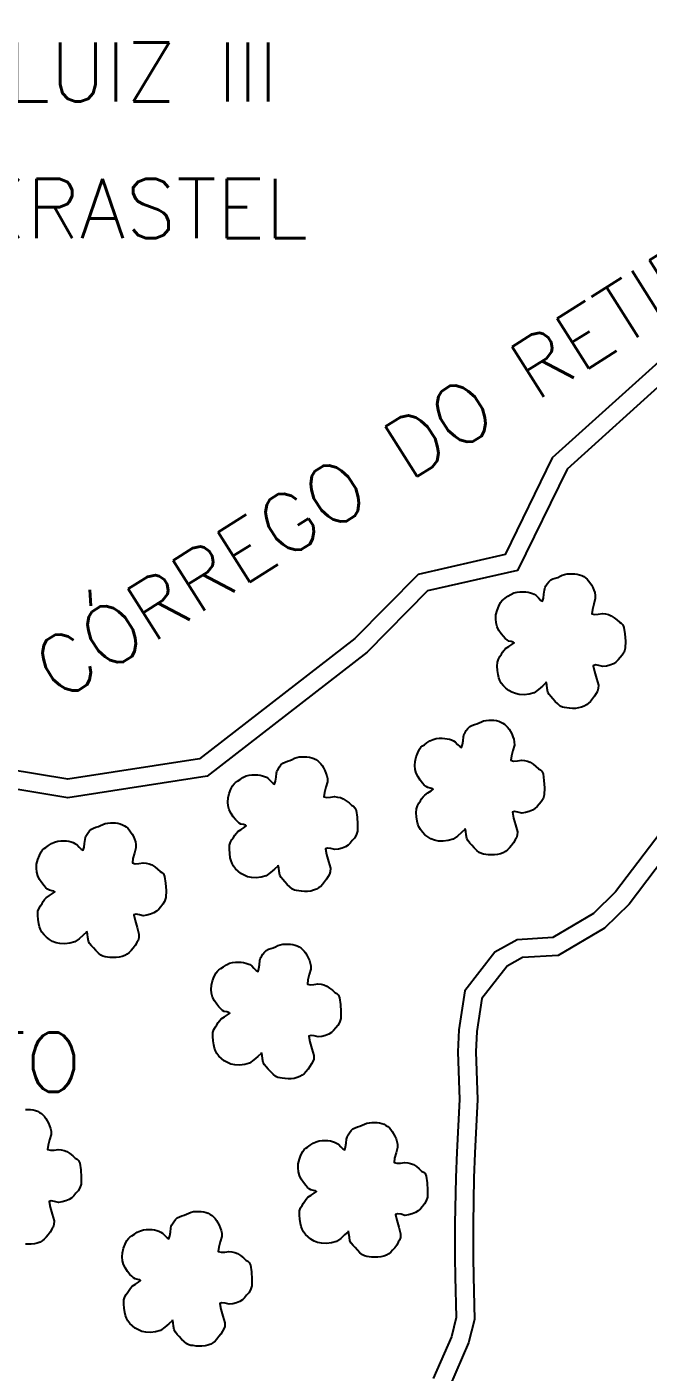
# Model space of a CAD drawing. Header units: millimetres. Extents: x 735053 to 737153, y 7806847 to 7809817.
# Drawn here: x 735541.6 to 735678, y 7808577.2 to 7808872.7 of the extents above; entities that cross this region are included whole.
import ezdxf

# ---------------------------------------------------------------- set-up
doc = ezdxf.new("R2010")
doc.units = ezdxf.units.MM
doc.linetypes.add('CONTINUO', pattern=[0])
doc.linetypes.add('LIN0', pattern=[0])
for name, color, linetype in [('0114000524', 1, 'Continuous'), ('0114000524005', 5, 'Continuous'), ('CURSOS_D_AGUA', 5, 'Continuous'), ('MATO', 3, 'LIN0'), ('TEXTO', 7, 'Continuous')]:
    doc.layers.add(name, color=color, linetype=linetype)
doc.styles.add('SIMPLEX', font='simplex', dxfattribs={"height": 0.2})

msp = doc.modelspace()

# ---------------------------------------------------------------- linework, layer by layer
at = {"layer": '0114000524', "color": 1, "elevation": 521.97}
msp.add_lwpolyline([(735682.09, 7808697.44), (735670.84, 7808682.66), (735665.99, 7808677.94), (735657.07, 7808672.66), (735649.22, 7808672.16), (735644.38, 7808669.42), (735637.73, 7808660.91), (735636.4, 7808652.38), (735636.19, 7808647.56), (735636.56, 7808637.08), (735635.96, 7808625.46), (735635.76, 7808619.93), (735635.56, 7808609.78), (735635.59, 7808602.33), (735635.66, 7808598.08), (735635.86, 7808589.15), (735634.79, 7808584.89), (735630.82, 7808575.8)], dxfattribs=at)
at = {"layer": '0114000524005'}
msp.add_lwpolyline([(735685.31, 7808695.06), (735673.85, 7808680), (735668.44, 7808674.74), (735658.28, 7808668.73), (735650.39, 7808668.23), (735647.04, 7808666.33), (735641.52, 7808659.26), (735640.39, 7808651.99), (735640.2, 7808647.55), (735640.56, 7808637.05), (735639.96, 7808625.28), (735639.76, 7808619.82), (735639.56, 7808609.75), (735639.59, 7808602.37), (735639.65, 7808598.16), (735639.87, 7808588.71), (735638.59, 7808583.6), (735634.37, 7808573.94)], dxfattribs=at)
at = {"layer": 'CURSOS_D_AGUA'}
for points in [[(735680.38, 7808799.16), (735656.95, 7808778.03), (735646.6, 7808756.78), (735627.53, 7808752.45), (735613.62, 7808738.34), (735579.5, 7808711.93), (735550.53, 7808707.43), (735537.19, 7808709.64), (735516.2, 7808709.39), (735496.94, 7808719.46), (735475.3, 7808738.58), (735440.54, 7808743.22), (735426.11, 7808750.95), (735390.14, 7808738.48), (735368.96, 7808724.98)], [(735682.41, 7808795.6), (735660.21, 7808775.58), (735649.35, 7808753.31), (735629.55, 7808748.81), (735616.28, 7808735.34), (735581.13, 7808708.14), (735550.51, 7808703.38), (735536.89, 7808705.63), (735515.24, 7808705.38), (735494.66, 7808716.14), (735473.56, 7808734.77), (735439.29, 7808739.35), (735425.77, 7808746.6), (735391.89, 7808734.85), (735370.25, 7808721.06)]]:
    msp.add_lwpolyline(points, dxfattribs=at)
at = {"layer": 'MATO', "linetype": 'CONTINUO'}
for points in [[(735655.53, 7808728.58), (735654.79, 7808727.91), (735653.93, 7808727.14), (735652.97, 7808726.43), (735651.89, 7808726.13), (735650.78, 7808726.01), (735649.72, 7808726.06), (735648.86, 7808726.24), (735648.09, 7808726.55), (735647.41, 7808726.96), (735646.77, 7808727.44), (735646.22, 7808727.98), (735645.76, 7808728.57), (735645.45, 7808729.13), (735645.23, 7808729.74), (735645.08, 7808730.42), (735644.94, 7808731.33), (735644.87, 7808732.26), (735644.9, 7808733.15), (735645.13, 7808733.81), (735645.44, 7808734.38), (735645.79, 7808734.88), (735646.05, 7808735.33), (735646.35, 7808735.75), (735646.72, 7808736.15), (735647.44, 7808736.62), (735648.11, 7808737.05), (735648.59, 7808737.42), (735648.38, 7808737.57), (735647.95, 7808737.68), (735647.4, 7808737.8), (735647.02, 7808738.03), (735646.63, 7808738.34), (735646.23, 7808738.77), (735645.72, 7808739.4), (735645.25, 7808740.14), (735644.85, 7808740.95), (735644.63, 7808741.78), (735644.55, 7808742.65), (735644.6, 7808743.54), (735644.85, 7808744.52), (735645.2, 7808745.44), (735645.59, 7808746.24), (735645.9, 7808746.66), (735646.24, 7808746.96), (735646.64, 7808747.21), (735647.22, 7808747.63), (735647.87, 7808748.03), (735648.55, 7808748.37), (735649.23, 7808748.54), (735649.91, 7808748.63), (735650.55, 7808748.64), (735651.13, 7808748.61), (735651.66, 7808748.53), (735652.16, 7808748.41), (735652.59, 7808748.27), (735653.01, 7808748.08), (735653.42, 7808747.83), (735653.93, 7808747.27), (735654.4, 7808746.81), (735654.81, 7808746.59), (735655.02, 7808747.22), (735655.14, 7808748.07), (735655.23, 7808748.95), (735655.32, 7808749.34), (735655.43, 7808749.63), (735655.58, 7808749.9), (735655.86, 7808750.35), (735656.21, 7808750.8), (735656.62, 7808751.21), (735657.11, 7808751.44), (735657.63, 7808751.62), (735658.17, 7808751.78), (735658.66, 7808752.02), (735659.16, 7808752.25), (735659.67, 7808752.45), (735660.23, 7808752.55), (735660.8, 7808752.6), (735661.37, 7808752.6), (735661.92, 7808752.57), (735662.46, 7808752.5), (735662.97, 7808752.38), (735663.44, 7808752.19), (735663.88, 7808751.96), (735664.27, 7808751.69), (735664.62, 7808751.39), (735664.94, 7808751.05), (735665.24, 7808750.64), (735665.56, 7808750.13), (735665.84, 7808749.57), (735666.09, 7808748.97), (735666.29, 7808748.43), (735666.4, 7808747.83), (735666.42, 7808747.11), (735666.08, 7808745.93), (735665.77, 7808744.76), (735665.65, 7808743.79), (735666.25, 7808743.62), (735667.07, 7808743.68), (735667.97, 7808743.83), (735668.65, 7808743.75), (735669.28, 7808743.61), (735669.9, 7808743.37), (735670.55, 7808742.93), (735671.16, 7808742.44), (735671.71, 7808741.93), (735672.13, 7808741.7), (735672.46, 7808741.36), (735672.71, 7808740.78), (735672.92, 7808739.35), (735673.02, 7808737.75), (735672.98, 7808736.22), (735672.72, 7808735.35), (735672.33, 7808734.69), (735671.86, 7808734.17), (735671.43, 7808733.64), (735670.94, 7808733.19), (735670.38, 7808732.81), (735669.64, 7808732.52), (735668.84, 7808732.31), (735668.04, 7808732.19), (735667.18, 7808732.42), (735666.46, 7808732.54), (735665.98, 7808732.37), (735666.23, 7808731.1), (735666.66, 7808729.59), (735667.08, 7808728.1), (735667.05, 7808727.34), (735666.87, 7808726.77), (735666.58, 7808726.29), (735666.22, 7808725.67), (735665.8, 7808725.09), (735665.35, 7808724.55), (735664.93, 7808724.12), (735664.48, 7808723.76), (735663.99, 7808723.47), (735663.38, 7808723.25), (735662.73, 7808723.09), (735662.06, 7808723), (735661.4, 7808722.98), (735660.76, 7808723.03), (735660.15, 7808723.11), (735659.65, 7808723.17), (735659.18, 7808723.29), (735658.71, 7808723.52), (735658.15, 7808723.99), (735657.6, 7808724.55), (735657.07, 7808725.13), (735656.63, 7808725.59), (735656.25, 7808726.07), (735655.95, 7808726.59), (735655.83, 7808727.39), (735655.74, 7808728.16), (735655.61, 7808728.8)], [(735637.75, 7808696.39), (735637.01, 7808695.72), (735636.15, 7808694.95), (735635.19, 7808694.24), (735634.1, 7808693.94), (735633, 7808693.82), (735631.94, 7808693.86), (735631.08, 7808694.05), (735630.31, 7808694.36), (735629.62, 7808694.77), (735628.99, 7808695.25), (735628.44, 7808695.79), (735627.98, 7808696.38), (735627.67, 7808696.94), (735627.45, 7808697.55), (735627.3, 7808698.23), (735627.16, 7808699.14), (735627.09, 7808700.07), (735627.12, 7808700.96), (735627.35, 7808701.62), (735627.65, 7808702.19), (735628.01, 7808702.69), (735628.27, 7808703.14), (735628.57, 7808703.56), (735628.94, 7808703.96), (735629.66, 7808704.43), (735630.33, 7808704.86), (735630.81, 7808705.23), (735630.6, 7808705.38), (735630.17, 7808705.49), (735629.62, 7808705.61), (735629.24, 7808705.84), (735628.85, 7808706.15), (735628.45, 7808706.58), (735627.94, 7808707.21), (735627.47, 7808707.95), (735627.06, 7808708.76), (735626.85, 7808709.59), (735626.77, 7808710.46), (735626.82, 7808711.35), (735627.07, 7808712.33), (735627.42, 7808713.25), (735627.81, 7808714.05), (735628.12, 7808714.47), (735628.45, 7808714.77), (735628.86, 7808715.01), (735629.44, 7808715.44), (735630.08, 7808715.84), (735630.77, 7808716.18), (735631.45, 7808716.35), (735632.12, 7808716.43), (735632.77, 7808716.45), (735633.35, 7808716.42), (735633.88, 7808716.34), (735634.38, 7808716.22), (735634.81, 7808716.08), (735635.23, 7808715.89), (735635.64, 7808715.63), (735636.15, 7808715.08), (735636.62, 7808714.62), (735637.03, 7808714.39), (735637.23, 7808715.03), (735637.36, 7808715.88), (735637.45, 7808716.76), (735637.54, 7808717.15), (735637.64, 7808717.44), (735637.8, 7808717.71), (735638.08, 7808718.16), (735638.43, 7808718.61), (735638.84, 7808719.02), (735639.32, 7808719.25), (735639.85, 7808719.43), (735640.38, 7808719.59), (735640.88, 7808719.83), (735641.38, 7808720.06), (735641.89, 7808720.26), (735642.45, 7808720.36), (735643.02, 7808720.41), (735643.59, 7808720.41), (735644.14, 7808720.38), (735644.68, 7808720.31), (735645.19, 7808720.19), (735645.66, 7808720), (735646.09, 7808719.77), (735646.49, 7808719.5), (735646.84, 7808719.2), (735647.16, 7808718.86), (735647.46, 7808718.45), (735647.78, 7808717.94), (735648.06, 7808717.38), (735648.31, 7808716.78), (735648.5, 7808716.24), (735648.62, 7808715.64), (735648.64, 7808714.92), (735648.3, 7808713.74), (735647.99, 7808712.57), (735647.87, 7808711.6), (735648.47, 7808711.43), (735649.29, 7808711.49), (735650.19, 7808711.64), (735650.86, 7808711.56), (735651.5, 7808711.41), (735652.11, 7808711.18), (735652.76, 7808710.74), (735653.38, 7808710.25), (735653.93, 7808709.74), (735654.35, 7808709.51), (735654.68, 7808709.17), (735654.93, 7808708.59), (735655.14, 7808707.16), (735655.23, 7808705.56), (735655.2, 7808704.03), (735654.93, 7808703.16), (735654.55, 7808702.5), (735654.08, 7808701.98), (735653.65, 7808701.45), (735653.16, 7808701), (735652.6, 7808700.62), (735651.85, 7808700.33), (735651.06, 7808700.12), (735650.25, 7808700), (735649.4, 7808700.23), (735648.68, 7808700.35), (735648.2, 7808700.18), (735648.45, 7808698.91), (735648.88, 7808697.4), (735649.3, 7808695.91), (735649.27, 7808695.15), (735649.09, 7808694.58), (735648.8, 7808694.1), (735648.44, 7808693.48), (735648.02, 7808692.89), (735647.56, 7808692.36), (735647.15, 7808691.93), (735646.7, 7808691.57), (735646.21, 7808691.28), (735645.6, 7808691.06), (735644.95, 7808690.9), (735644.28, 7808690.81), (735643.62, 7808690.79), (735642.97, 7808690.84), (735642.37, 7808690.92), (735641.87, 7808690.98), (735641.4, 7808691.1), (735640.93, 7808691.33), (735640.37, 7808691.8), (735639.81, 7808692.35), (735639.29, 7808692.94), (735638.85, 7808693.4), (735638.47, 7808693.87), (735638.17, 7808694.4), (735638.05, 7808695.2), (735637.96, 7808695.97), (735637.83, 7808696.61)], [(735596.69, 7808688.36), (735595.95, 7808687.69), (735595.09, 7808686.92), (735594.13, 7808686.21), (735593.04, 7808685.91), (735591.94, 7808685.79), (735590.88, 7808685.84), (735590.02, 7808686.02), (735589.25, 7808686.33), (735588.56, 7808686.74), (735587.93, 7808687.22), (735587.37, 7808687.76), (735586.92, 7808688.35), (735586.61, 7808688.91), (735586.39, 7808689.52), (735586.24, 7808690.2), (735586.1, 7808691.11), (735586.03, 7808692.04), (735586.06, 7808692.93), (735586.28, 7808693.59), (735586.59, 7808694.16), (735586.94, 7808694.66), (735587.21, 7808695.11), (735587.51, 7808695.53), (735587.88, 7808695.93), (735588.59, 7808696.4), (735589.27, 7808696.84), (735589.75, 7808697.2), (735589.54, 7808697.36), (735589.1, 7808697.46), (735588.56, 7808697.58), (735588.18, 7808697.81), (735587.79, 7808698.13), (735587.38, 7808698.55), (735586.88, 7808699.18), (735586.4, 7808699.92), (735586, 7808700.73), (735585.79, 7808701.56), (735585.7, 7808702.43), (735585.75, 7808703.32), (735586.01, 7808704.3), (735586.35, 7808705.22), (735586.75, 7808706.02), (735587.05, 7808706.44), (735587.39, 7808706.74), (735587.8, 7808706.99), (735588.38, 7808707.41), (735589.02, 7808707.81), (735589.71, 7808708.15), (735590.39, 7808708.32), (735591.06, 7808708.41), (735591.71, 7808708.42), (735592.29, 7808708.39), (735592.82, 7808708.31), (735593.31, 7808708.19), (735593.75, 7808708.05), (735594.17, 7808707.86), (735594.58, 7808707.61), (735595.08, 7808707.06), (735595.56, 7808706.59), (735595.97, 7808706.37), (735596.17, 7808707), (735596.3, 7808707.86), (735596.39, 7808708.74), (735596.47, 7808709.12), (735596.58, 7808709.41), (735596.74, 7808709.68), (735597.02, 7808710.13), (735597.37, 7808710.59), (735597.78, 7808711), (735598.26, 7808711.22), (735598.78, 7808711.4), (735599.32, 7808711.56), (735599.82, 7808711.8), (735600.32, 7808712.03), (735600.83, 7808712.23), (735601.39, 7808712.33), (735601.96, 7808712.38), (735602.52, 7808712.39), (735603.08, 7808712.36), (735603.62, 7808712.28), (735604.13, 7808712.16), (735604.6, 7808711.97), (735605.03, 7808711.74), (735605.43, 7808711.47), (735605.78, 7808711.17), (735606.1, 7808710.83), (735606.4, 7808710.42), (735606.71, 7808709.91), (735607, 7808709.35), (735607.25, 7808708.75), (735607.44, 7808708.21), (735607.56, 7808707.61), (735607.58, 7808706.89), (735607.24, 7808705.71), (735606.93, 7808704.54), (735606.81, 7808703.57), (735607.41, 7808703.4), (735608.23, 7808703.46), (735609.13, 7808703.61), (735609.8, 7808703.53), (735610.44, 7808703.39), (735611.05, 7808703.15), (735611.7, 7808702.72), (735612.31, 7808702.22), (735612.86, 7808701.71), (735613.28, 7808701.48), (735613.62, 7808701.14), (735613.87, 7808700.56), (735614.07, 7808699.13), (735614.17, 7808697.53), (735614.14, 7808696), (735613.87, 7808695.13), (735613.49, 7808694.47), (735613.02, 7808693.95), (735612.59, 7808693.42), (735612.1, 7808692.97), (735611.53, 7808692.59), (735610.79, 7808692.3), (735610, 7808692.09), (735609.19, 7808691.97), (735608.34, 7808692.2), (735607.62, 7808692.32), (735607.14, 7808692.15), (735607.39, 7808690.88), (735607.81, 7808689.37), (735608.24, 7808687.88), (735608.2, 7808687.12), (735608.03, 7808686.55), (735607.73, 7808686.07), (735607.37, 7808685.45), (735606.96, 7808684.87), (735606.5, 7808684.33), (735606.09, 7808683.9), (735605.64, 7808683.54), (735605.15, 7808683.25), (735604.54, 7808683.03), (735603.89, 7808682.87), (735603.22, 7808682.78), (735602.55, 7808682.77), (735601.91, 7808682.81), (735601.3, 7808682.89), (735600.81, 7808682.95), (735600.34, 7808683.08), (735599.87, 7808683.3), (735599.31, 7808683.77), (735598.75, 7808684.33), (735598.23, 7808684.91), (735597.78, 7808685.37), (735597.41, 7808685.85), (735597.11, 7808686.37), (735596.99, 7808687.17), (735596.9, 7808687.94), (735596.77, 7808688.58)], [(735554.62, 7808673.84), (735553.89, 7808673.16), (735553.03, 7808672.4), (735552.07, 7808671.69), (735550.98, 7808671.39), (735549.88, 7808671.27), (735548.82, 7808671.31), (735547.95, 7808671.5), (735547.18, 7808671.81), (735546.5, 7808672.21), (735545.86, 7808672.7), (735545.31, 7808673.24), (735544.86, 7808673.83), (735544.55, 7808674.39), (735544.33, 7808674.99), (735544.18, 7808675.68), (735544.03, 7808676.58), (735543.96, 7808677.52), (735543.99, 7808678.41), (735544.22, 7808679.07), (735544.53, 7808679.64), (735544.88, 7808680.13), (735545.14, 7808680.59), (735545.44, 7808681.01), (735545.81, 7808681.41), (735546.53, 7808681.88), (735547.2, 7808682.31), (735547.69, 7808682.68), (735547.48, 7808682.83), (735547.04, 7808682.94), (735546.49, 7808683.06), (735546.11, 7808683.29), (735545.72, 7808683.6), (735545.32, 7808684.03), (735544.82, 7808684.66), (735544.34, 7808685.39), (735543.94, 7808686.21), (735543.72, 7808687.04), (735543.64, 7808687.91), (735543.69, 7808688.8), (735543.94, 7808689.78), (735544.29, 7808690.7), (735544.69, 7808691.5), (735544.99, 7808691.91), (735545.33, 7808692.21), (735545.73, 7808692.46), (735546.31, 7808692.88), (735546.96, 7808693.29), (735547.64, 7808693.63), (735548.33, 7808693.8), (735549, 7808693.88), (735549.65, 7808693.9), (735550.22, 7808693.87), (735550.76, 7808693.79), (735551.25, 7808693.67), (735551.69, 7808693.53), (735552.1, 7808693.34), (735552.52, 7808693.08), (735553.02, 7808692.53), (735553.5, 7808692.07), (735553.91, 7808691.84), (735554.11, 7808692.48), (735554.24, 7808693.33), (735554.32, 7808694.21), (735554.41, 7808694.6), (735554.52, 7808694.89), (735554.68, 7808695.16), (735554.96, 7808695.61), (735555.3, 7808696.06), (735555.71, 7808696.47), (735556.2, 7808696.7), (735556.72, 7808696.88), (735557.26, 7808697.04), (735557.75, 7808697.28), (735558.25, 7808697.51), (735558.77, 7808697.71), (735559.32, 7808697.81), (735559.89, 7808697.86), (735560.46, 7808697.86), (735561.02, 7808697.83), (735561.55, 7808697.76), (735562.06, 7808697.63), (735562.53, 7808697.45), (735562.97, 7808697.22), (735563.37, 7808696.95), (735563.72, 7808696.65), (735564.04, 7808696.31), (735564.34, 7808695.9), (735564.65, 7808695.39), (735564.94, 7808694.83), (735565.18, 7808694.23), (735565.38, 7808693.69), (735565.5, 7808693.09), (735565.51, 7808692.37), (735565.17, 7808691.19), (735564.86, 7808690.02), (735564.74, 7808689.05), (735565.35, 7808688.88), (735566.16, 7808688.94), (735567.07, 7808689.09), (735567.74, 7808689.01), (735568.38, 7808688.86), (735568.99, 7808688.62), (735569.64, 7808688.19), (735570.25, 7808687.7), (735570.8, 7808687.19), (735571.22, 7808686.96), (735571.56, 7808686.62), (735571.81, 7808686.04), (735572.01, 7808684.61), (735572.11, 7808683.01), (735572.08, 7808681.48), (735571.81, 7808680.6), (735571.42, 7808679.95), (735570.96, 7808679.43), (735570.53, 7808678.9), (735570.04, 7808678.44), (735569.47, 7808678.07), (735568.73, 7808677.78), (735567.93, 7808677.57), (735567.13, 7808677.44), (735566.27, 7808677.67), (735565.55, 7808677.8), (735565.08, 7808677.63), (735565.33, 7808676.36), (735565.75, 7808674.85), (735566.17, 7808673.36), (735566.14, 7808672.6), (735565.96, 7808672.02), (735565.67, 7808671.54), (735565.31, 7808670.93), (735564.89, 7808670.34), (735564.44, 7808669.81), (735564.02, 7808669.38), (735563.58, 7808669.02), (735563.08, 7808668.73), (735562.47, 7808668.5), (735561.82, 7808668.35), (735561.15, 7808668.25), (735560.49, 7808668.24), (735559.85, 7808668.28), (735559.24, 7808668.37), (735558.74, 7808668.43), (735558.27, 7808668.55), (735557.81, 7808668.78), (735557.25, 7808669.25), (735556.69, 7808669.8), (735556.16, 7808670.39), (735555.72, 7808670.85), (735555.34, 7808671.32), (735555.05, 7808671.85), (735554.93, 7808672.65), (735554.83, 7808673.42), (735554.7, 7808674.05)], [(735593.04, 7808647.2), (735592.31, 7808646.53), (735591.44, 7808645.76), (735590.48, 7808645.05), (735589.4, 7808644.75), (735588.29, 7808644.63), (735587.23, 7808644.68), (735586.37, 7808644.86), (735585.6, 7808645.17), (735584.92, 7808645.58), (735584.28, 7808646.06), (735583.73, 7808646.6), (735583.27, 7808647.19), (735582.96, 7808647.75), (735582.74, 7808648.36), (735582.6, 7808649.04), (735582.45, 7808649.95), (735582.38, 7808650.88), (735582.41, 7808651.77), (735582.64, 7808652.43), (735582.95, 7808653), (735583.3, 7808653.5), (735583.56, 7808653.95), (735583.86, 7808654.37), (735584.23, 7808654.77), (735584.95, 7808655.24), (735585.62, 7808655.67), (735586.1, 7808656.04), (735585.89, 7808656.19), (735585.46, 7808656.3), (735584.91, 7808656.42), (735584.53, 7808656.65), (735584.14, 7808656.97), (735583.74, 7808657.39), (735583.24, 7808658.02), (735582.76, 7808658.76), (735582.36, 7808659.57), (735582.14, 7808660.4), (735582.06, 7808661.27), (735582.11, 7808662.16), (735582.36, 7808663.14), (735582.71, 7808664.06), (735583.1, 7808664.86), (735583.41, 7808665.28), (735583.75, 7808665.58), (735584.15, 7808665.83), (735584.73, 7808666.25), (735585.38, 7808666.65), (735586.06, 7808666.99), (735586.74, 7808667.16), (735587.42, 7808667.25), (735588.07, 7808667.26), (735588.64, 7808667.23), (735589.17, 7808667.15), (735589.67, 7808667.03), (735590.1, 7808666.89), (735590.52, 7808666.7), (735590.93, 7808666.45), (735591.44, 7808665.89), (735591.91, 7808665.43), (735592.32, 7808665.21), (735592.53, 7808665.84), (735592.65, 7808666.69), (735592.74, 7808667.57), (735592.83, 7808667.96), (735592.94, 7808668.25), (735593.09, 7808668.52), (735593.37, 7808668.97), (735593.72, 7808669.42), (735594.13, 7808669.83), (735594.62, 7808670.06), (735595.14, 7808670.24), (735595.68, 7808670.4), (735596.17, 7808670.64), (735596.67, 7808670.87), (735597.18, 7808671.07), (735597.74, 7808671.17), (735598.31, 7808671.22), (735598.88, 7808671.23), (735599.43, 7808671.2), (735599.97, 7808671.12), (735600.48, 7808671), (735600.95, 7808670.81), (735601.39, 7808670.58), (735601.79, 7808670.31), (735602.13, 7808670.01), (735602.45, 7808669.67), (735602.75, 7808669.26), (735603.07, 7808668.75), (735603.35, 7808668.19), (735603.6, 7808667.59), (735603.8, 7808667.05), (735603.91, 7808666.45), (735603.93, 7808665.73), (735603.59, 7808664.55), (735603.28, 7808663.38), (735603.16, 7808662.41), (735603.76, 7808662.24), (735604.58, 7808662.3), (735605.48, 7808662.45), (735606.16, 7808662.37), (735606.79, 7808662.23), (735607.41, 7808661.99), (735608.06, 7808661.55), (735608.67, 7808661.06), (735609.22, 7808660.55), (735609.64, 7808660.32), (735609.97, 7808659.98), (735610.22, 7808659.4), (735610.43, 7808657.97), (735610.53, 7808656.37), (735610.5, 7808654.84), (735610.23, 7808653.97), (735609.84, 7808653.31), (735609.38, 7808652.79), (735608.94, 7808652.26), (735608.45, 7808651.81), (735607.89, 7808651.43), (735607.15, 7808651.14), (735606.35, 7808650.93), (735605.55, 7808650.81), (735604.69, 7808651.04), (735603.97, 7808651.16), (735603.49, 7808650.99), (735603.74, 7808649.72), (735604.17, 7808648.21), (735604.59, 7808646.72), (735604.56, 7808645.96), (735604.38, 7808645.39), (735604.09, 7808644.91), (735603.73, 7808644.29), (735603.31, 7808643.71), (735602.86, 7808643.17), (735602.44, 7808642.74), (735601.99, 7808642.38), (735601.5, 7808642.09), (735600.89, 7808641.87), (735600.24, 7808641.71), (735599.57, 7808641.62), (735598.91, 7808641.6), (735598.27, 7808641.65), (735597.66, 7808641.73), (735597.16, 7808641.79), (735596.69, 7808641.92), (735596.22, 7808642.14), (735595.66, 7808642.61), (735595.11, 7808643.17), (735594.58, 7808643.75), (735594.14, 7808644.21), (735593.76, 7808644.69), (735593.46, 7808645.21), (735593.34, 7808646.01), (735593.25, 7808646.78), (735593.12, 7808647.42)], [(735541.26, 7808634.88), (735541.82, 7808634.88), (735542.38, 7808634.85), (735542.92, 7808634.78), (735543.43, 7808634.65), (735543.9, 7808634.47), (735544.33, 7808634.24), (735544.73, 7808633.96), (735545.08, 7808633.67), (735545.4, 7808633.32), (735545.7, 7808632.92), (735546.01, 7808632.41), (735546.3, 7808631.85), (735546.54, 7808631.25), (735546.74, 7808630.71), (735546.86, 7808630.1), (735546.88, 7808629.39), (735546.54, 7808628.2), (735546.23, 7808627.04), (735546.11, 7808626.07), (735546.71, 7808625.9), (735547.53, 7808625.96), (735548.43, 7808626.11), (735549.1, 7808626.03), (735549.74, 7808625.88), (735550.35, 7808625.64), (735551, 7808625.21), (735551.61, 7808624.72), (735552.16, 7808624.21), (735552.58, 7808623.98), (735552.92, 7808623.64), (735553.17, 7808623.06), (735553.37, 7808621.62), (735553.47, 7808620.03), (735553.44, 7808618.49), (735553.17, 7808617.62), (735552.79, 7808616.97), (735552.32, 7808616.45), (735551.89, 7808615.92), (735551.4, 7808615.46), (735550.83, 7808615.09), (735550.09, 7808614.8), (735549.3, 7808614.59), (735548.49, 7808614.46), (735547.63, 7808614.69), (735546.92, 7808614.82), (735546.44, 7808614.64), (735546.69, 7808613.38), (735547.11, 7808611.87), (735547.54, 7808610.38), (735547.5, 7808609.62), (735547.33, 7808609.04), (735547.03, 7808608.56), (735546.67, 7808607.95), (735546.26, 7808607.36), (735545.8, 7808606.83), (735545.38, 7808606.4), (735544.94, 7808606.04), (735544.44, 7808605.75), (735543.84, 7808605.52), (735543.19, 7808605.37), (735542.52, 7808605.27), (735541.85, 7808605.26), (735541.21, 7808605.3)], [(735612.09, 7808608), (735611.35, 7808607.33), (735610.49, 7808606.56), (735609.53, 7808605.85), (735608.44, 7808605.55), (735607.34, 7808605.43), (735606.28, 7808605.47), (735605.42, 7808605.66), (735604.65, 7808605.97), (735603.96, 7808606.38), (735603.33, 7808606.86), (735602.78, 7808607.4), (735602.32, 7808607.99), (735602.01, 7808608.55), (735601.79, 7808609.16), (735601.64, 7808609.84), (735601.5, 7808610.75), (735601.43, 7808611.68), (735601.46, 7808612.57), (735601.69, 7808613.23), (735601.99, 7808613.8), (735602.34, 7808614.3), (735602.61, 7808614.75), (735602.91, 7808615.17), (735603.28, 7808615.57), (735604, 7808616.04), (735604.67, 7808616.47), (735605.15, 7808616.84), (735604.94, 7808616.99), (735604.51, 7808617.1), (735603.96, 7808617.22), (735603.58, 7808617.45), (735603.19, 7808617.76), (735602.79, 7808618.19), (735602.28, 7808618.82), (735601.81, 7808619.56), (735601.4, 7808620.37), (735601.19, 7808621.2), (735601.11, 7808622.07), (735601.15, 7808622.96), (735601.41, 7808623.94), (735601.75, 7808624.86), (735602.15, 7808625.66), (735602.46, 7808626.08), (735602.79, 7808626.38), (735603.2, 7808626.62), (735603.78, 7808627.05), (735604.42, 7808627.45), (735605.11, 7808627.79), (735605.79, 7808627.96), (735606.46, 7808628.05), (735607.11, 7808628.06), (735607.69, 7808628.03), (735608.22, 7808627.95), (735608.72, 7808627.83), (735609.15, 7808627.69), (735609.57, 7808627.5), (735609.98, 7808627.24), (735610.48, 7808626.69), (735610.96, 7808626.23), (735611.37, 7808626), (735611.57, 7808626.64), (735611.7, 7808627.49), (735611.79, 7808628.37), (735611.88, 7808628.76), (735611.98, 7808629.05), (735612.14, 7808629.32), (735612.42, 7808629.77), (735612.77, 7808630.22), (735613.18, 7808630.63), (735613.66, 7808630.86), (735614.19, 7808631.04), (735614.72, 7808631.2), (735615.22, 7808631.44), (735615.72, 7808631.67), (735616.23, 7808631.87), (735616.79, 7808631.97), (735617.36, 7808632.02), (735617.93, 7808632.02), (735618.48, 7808631.99), (735619.02, 7808631.92), (735619.53, 7808631.8), (735620, 7808631.61), (735620.43, 7808631.38), (735620.83, 7808631.11), (735621.18, 7808630.81), (735621.5, 7808630.47), (735621.8, 7808630.06), (735622.11, 7808629.55), (735622.4, 7808628.99), (735622.65, 7808628.39), (735622.84, 7808627.85), (735622.96, 7808627.25), (735622.98, 7808626.53), (735622.64, 7808625.35), (735622.33, 7808624.18), (735622.21, 7808623.21), (735622.81, 7808623.04), (735623.63, 7808623.1), (735624.53, 7808623.25), (735625.2, 7808623.17), (735625.84, 7808623.02), (735626.45, 7808622.79), (735627.1, 7808622.35), (735627.72, 7808621.86), (735628.27, 7808621.35), (735628.69, 7808621.12), (735629.02, 7808620.78), (735629.27, 7808620.2), (735629.47, 7808618.77), (735629.57, 7808617.17), (735629.54, 7808615.64), (735629.27, 7808614.77), (735628.89, 7808614.11), (735628.42, 7808613.59), (735627.99, 7808613.06), (735627.5, 7808612.61), (735626.94, 7808612.23), (735626.19, 7808611.94), (735625.4, 7808611.73), (735624.59, 7808611.61), (735623.74, 7808611.84), (735623.02, 7808611.96), (735622.54, 7808611.79), (735622.79, 7808610.52), (735623.22, 7808609.01), (735623.64, 7808607.52), (735623.61, 7808606.76), (735623.43, 7808606.19), (735623.14, 7808605.71), (735622.78, 7808605.09), (735622.36, 7808604.5), (735621.9, 7808603.97), (735621.49, 7808603.54), (735621.04, 7808603.18), (735620.55, 7808602.89), (735619.94, 7808602.67), (735619.29, 7808602.51), (735618.62, 7808602.42), (735617.96, 7808602.4), (735617.31, 7808602.45), (735616.71, 7808602.53), (735616.21, 7808602.59), (735615.74, 7808602.71), (735615.27, 7808602.94), (735614.71, 7808603.41), (735614.15, 7808603.96), (735613.63, 7808604.55), (735613.19, 7808605.01), (735612.81, 7808605.49), (735612.51, 7808606.01), (735612.39, 7808606.81), (735612.3, 7808607.58), (735612.17, 7808608.22)], [(735573.48, 7808588.45), (735572.74, 7808587.78), (735571.88, 7808587.01), (735570.92, 7808586.3), (735569.83, 7808586), (735568.73, 7808585.88), (735567.67, 7808585.93), (735566.81, 7808586.11), (735566.04, 7808586.42), (735565.35, 7808586.83), (735564.72, 7808587.31), (735564.17, 7808587.85), (735563.71, 7808588.44), (735563.4, 7808589), (735563.18, 7808589.61), (735563.03, 7808590.29), (735562.89, 7808591.2), (735562.82, 7808592.13), (735562.85, 7808593.02), (735563.07, 7808593.68), (735563.38, 7808594.25), (735563.73, 7808594.75), (735564, 7808595.2), (735564.3, 7808595.62), (735564.67, 7808596.02), (735565.39, 7808596.49), (735566.06, 7808596.93), (735566.54, 7808597.29), (735566.33, 7808597.45), (735565.9, 7808597.55), (735565.35, 7808597.67), (735564.97, 7808597.9), (735564.58, 7808598.22), (735564.18, 7808598.64), (735563.67, 7808599.27), (735563.19, 7808600.01), (735562.79, 7808600.82), (735562.58, 7808601.65), (735562.49, 7808602.52), (735562.54, 7808603.41), (735562.8, 7808604.39), (735563.14, 7808605.31), (735563.54, 7808606.11), (735563.84, 7808606.53), (735564.18, 7808606.83), (735564.59, 7808607.08), (735565.17, 7808607.5), (735565.81, 7808607.9), (735566.5, 7808608.24), (735567.18, 7808608.41), (735567.85, 7808608.5), (735568.5, 7808608.51), (735569.08, 7808608.48), (735569.61, 7808608.4), (735570.1, 7808608.28), (735570.54, 7808608.14), (735570.96, 7808607.95), (735571.37, 7808607.7), (735571.87, 7808607.15), (735572.35, 7808606.68), (735572.76, 7808606.46), (735572.96, 7808607.09), (735573.09, 7808607.95), (735573.18, 7808608.83), (735573.26, 7808609.21), (735573.37, 7808609.5), (735573.53, 7808609.77), (735573.81, 7808610.22), (735574.16, 7808610.68), (735574.57, 7808611.09), (735575.05, 7808611.31), (735575.57, 7808611.49), (735576.11, 7808611.65), (735576.61, 7808611.89), (735577.11, 7808612.12), (735577.62, 7808612.32), (735578.18, 7808612.42), (735578.75, 7808612.47), (735579.32, 7808612.48), (735579.87, 7808612.45), (735580.41, 7808612.37), (735580.92, 7808612.25), (735581.39, 7808612.06), (735581.82, 7808611.83), (735582.22, 7808611.56), (735582.57, 7808611.26), (735582.89, 7808610.92), (735583.19, 7808610.51), (735583.5, 7808610), (735583.79, 7808609.44), (735584.04, 7808608.84), (735584.23, 7808608.3), (735584.35, 7808607.7), (735584.37, 7808606.98), (735584.03, 7808605.8), (735583.72, 7808604.63), (735583.6, 7808603.66), (735584.2, 7808603.49), (735585.02, 7808603.55), (735585.92, 7808603.7), (735586.59, 7808603.62), (735587.23, 7808603.48), (735587.84, 7808603.24), (735588.49, 7808602.81), (735589.11, 7808602.31), (735589.65, 7808601.8), (735590.08, 7808601.57), (735590.41, 7808601.23), (735590.66, 7808600.65), (735590.86, 7808599.22), (735590.96, 7808597.62), (735590.93, 7808596.09), (735590.66, 7808595.22), (735590.28, 7808594.56), (735589.81, 7808594.04), (735589.38, 7808593.51), (735588.89, 7808593.06), (735588.32, 7808592.68), (735587.58, 7808592.39), (735586.79, 7808592.18), (735585.98, 7808592.06), (735585.13, 7808592.29), (735584.41, 7808592.41), (735583.93, 7808592.24), (735584.18, 7808590.97), (735584.61, 7808589.46), (735585.03, 7808587.97), (735585, 7808587.21), (735584.82, 7808586.64), (735584.53, 7808586.16), (735584.17, 7808585.54), (735583.75, 7808584.96), (735583.29, 7808584.42), (735582.88, 7808583.99), (735582.43, 7808583.63), (735581.94, 7808583.34), (735581.33, 7808583.12), (735580.68, 7808582.96), (735580.01, 7808582.87), (735579.35, 7808582.86), (735578.7, 7808582.9), (735578.1, 7808582.98), (735577.6, 7808583.04), (735577.13, 7808583.17), (735576.66, 7808583.39), (735576.1, 7808583.86), (735575.54, 7808584.42), (735575.02, 7808585), (735574.57, 7808585.46), (735574.2, 7808585.94), (735573.9, 7808586.46), (735573.78, 7808587.26), (735573.69, 7808588.03), (735573.56, 7808588.67)]]:
    msp.add_lwpolyline(points, dxfattribs=at)

# ---------------------------------------------------------------- texts
at = {"layer": 'TEXTO', "style": 'SIMPLEX'}
for s, p in [('FAZENDA SÃO LUIZ III', (735410.12, 7808856.33)), ('NELSON LUIS KRASTEL', (735406.64, 7808826.33)), ('MATO', (735508.94, 7808638.77))]:
    msp.add_text(s, height=13, dxfattribs=at).set_placement(p)
msp.add_text('CÓRREGO DO RETIRO', height=13, rotation=32.241, dxfattribs=at).set_placement((735548.58, 7808724.29))

doc.saveas('drawing.dxf')
